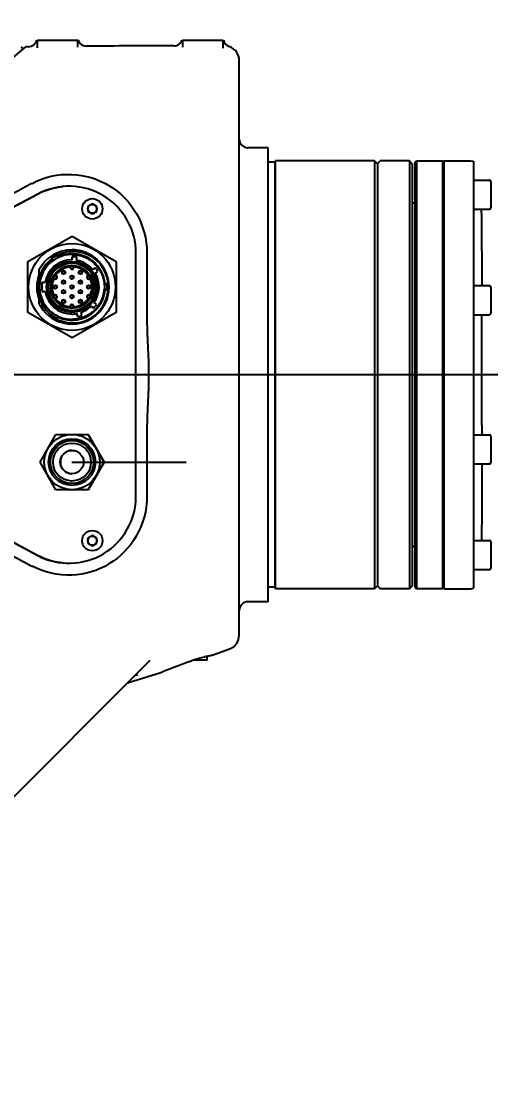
# Model space of a CAD drawing. Header units: millimetres. Extents: x 7426 to 8740, y 124 to 421.
# Drawn here: x 8503.76 to 8509.15, y 372.8 to 384.89 of the extents above; entities that cross this region are included whole.
import ezdxf

# ---------------------------------------------------------------- set-up
doc = ezdxf.new("R2010")
doc.units = ezdxf.units.MM
doc.linetypes.add('CENTER', pattern=[0.6, 0.375, -0.075, 0.075, -0.075])
for name, color, linetype in [('中心线', 7, 'Continuous'), ('外形图', 7, 'Continuous'), ('尺寸标注', 7, 'Continuous'), ('运动范围', 7, 'Continuous')]:
    doc.layers.add(name, color=color, linetype=linetype)
doc.styles.add('微软雅黑', font='msyh.ttc')
doc.dimstyles.new('尺寸标注_1_30比例', dxfattribs={"dimtxt": 2.1, "dimasz": 1.7, "dimexe": 0.5, "dimexo": 0.4, "dimgap": 0.5, "dimtad": 1, "dimdec": 1, "dimlfac": 30, "dimdsep": 46, "dimtxsty": '微软雅黑', "dimcen": 0.09, "dimadec": 0, "dimazin": 0, "dimtp": 0.01, "dimtm": 0.01, "dimtfac": 1, "dimtdec": 1, "dimtofl": 0, "dimtmove": 0, "dimatfit": 3, "dimfxl": 1, "dimtolj": 1, "dimarcsym": 0})

# ---------------------------------------------------------------- blocks, each defined once
blk = doc.blocks.new('*D1028')
at = {"layer": 'Defpoints', "color": 0}
for p in [(8499.514, 412.739), (8584.397, 412.739), (8500.046, 331.509)]:
    blk.add_point(p, dxfattribs=at)
at = {"layer": '尺寸标注', "color": 0, "lineweight": -2}
for p, q in [((8499.914, 412.739), (8584.897, 412.739)), ((8584.397, 333.209), (8584.397, 411.039)), ((8500.446, 331.509), (8584.897, 331.509))]:
    blk.add_line(p, q, dxfattribs=at)
at = {"layer": '尺寸标注', "color": 0}
for points in [[(8584.68, 411.039), (8584.114, 411.039), (8584.397, 412.739)], [(8584.114, 333.209), (8584.68, 333.209), (8584.397, 331.509)]]:
    blk.add_solid(points, dxfattribs=at)
at = {"layer": '尺寸标注', "color": 0, "insert": (8582.812, 372.124), "char_height": 2.1, "attachment_point": 5, "rotation": 90, "style": '微软雅黑'}
blk.add_mtext('\\A1;\\A1;2437', dxfattribs=at)
blk = doc.blocks.new('*D1029')
at = {"layer": 'Defpoints', "color": 0}
for p in [(8535.78, 390.911), (8535.78, 381.29), (8499.514, 379.233)]:
    blk.add_point(p, dxfattribs=at)
at = {"layer": '尺寸标注', "color": 0, "lineweight": -2}
for p, q in [((8499.514, 379.633), (8499.514, 391.411)), ((8535.78, 381.69), (8535.78, 391.411)), ((8501.214, 390.911), (8534.08, 390.911))]:
    blk.add_line(p, q, dxfattribs=at)
at = {"layer": '尺寸标注', "color": 0}
for points in [[(8501.214, 391.194), (8501.214, 390.627), (8499.514, 390.911)], [(8534.08, 390.627), (8534.08, 391.194), (8535.78, 390.911)]]:
    blk.add_solid(points, dxfattribs=at)
at = {"layer": '尺寸标注', "color": 0, "insert": (8517.647, 392.501), "char_height": 2.1, "attachment_point": 5, "style": '微软雅黑'}
blk.add_mtext('\\A1;\\A1;1088', dxfattribs=at)

msp = doc.modelspace()

# ---------------------------------------------------------------- linework, layer by layer
at = {"layer": '中心线', "linetype": 'CENTER', "ltscale": 50}
msp.add_line((8496.2136, 380.8444), (8542.9854, 380.8444), dxfattribs=at)
at = {"layer": '外形图', "linetype": 'Continuous'}
for p, q in [((8503.9471, 384.676), (8503.9471, 384.5865)), ((8503.9471, 384.676), (8504.4184, 384.676)), ((8504.4138, 384.5928), (8504.4138, 384.676)), ((8505.6138, 384.676), (8505.6138, 384.5958)), ((8505.6138, 384.676), (8506.0804, 384.676)), ((8506.0804, 384.582), (8506.0804, 384.676)), ((8496.433, 378.4028), (8503.8178, 384.5994)), ((8503.8484, 384.5999), (8503.8178, 384.5994)), ((8506.2638, 377.8597), (8506.2638, 384.4427)), ((8506.5971, 383.4427), (8506.3638, 383.4427)), ((8506.5971, 378.2427), (8506.5971, 383.4426)), ((8506.6708, 383.276), (8506.6804, 383.2927)), ((8506.6804, 378.3927), (8506.6804, 383.2927)), ((8507.8138, 383.2927), (8506.6804, 383.2927)), ((8507.8138, 383.2927), (8507.8138, 378.3927)), ((8507.8471, 383.2593), (8507.8138, 383.2927)), ((8508.6138, 383.276), (8508.5971, 383.2927)), ((8508.6138, 378.3927), (8508.6138, 383.2927)), ((8508.6138, 383.2927), (8508.9138, 383.2927)), ((8508.9138, 383.2927), (8508.9471, 383.287)), ((8506.6708, 383.276), (8506.5971, 383.276)), ((8506.6708, 383.276), (8506.6708, 378.4093)), ((8507.8471, 383.2593), (8507.8471, 378.426)), ((8508.9471, 383.287), (8508.9471, 378.3984)), ((8508.9471, 383.0727), (8509.1304, 383.0727)), ((8509.1471, 383.056), (8509.1471, 382.756)), ((8503.9541, 382.9116), (8501.3342, 381.5197)), ((8503.953, 382.908), (8501.3488, 381.5191)), ((8504.5804, 382.8004), (8504.5304, 382.7715)), ((8504.5304, 382.7715), (8504.5304, 382.7138)), ((8504.5304, 382.7138), (8504.5804, 382.6849)), ((8504.6304, 382.7715), (8504.5804, 382.8004)), ((8504.5804, 382.6849), (8504.6304, 382.7138)), ((8504.6304, 382.7138), (8504.6304, 382.7715)), ((8508.9471, 382.7393), (8509.1304, 382.7393)), ((8505.0804, 379.4508), (8505.0804, 382.2345)), ((8505.2054, 382.2389), (8505.2054, 381.5082)), ((8508.9471, 381.864), (8509.1304, 381.864)), ((8509.1471, 381.8473), (8509.1471, 381.5473)), ((8508.9471, 381.5307), (8509.1304, 381.5307)), ((8501.3342, 380.1656), (8503.9541, 378.7738)), ((8501.3488, 380.1662), (8503.953, 378.7773)), ((8505.2054, 380.1771), (8505.2054, 379.4464)), ((8508.9471, 380.1547), (8509.1304, 380.1547)), ((8509.1471, 380.138), (8509.1471, 379.838)), ((8508.9471, 379.8213), (8509.1304, 379.8213)), ((8504.5804, 379.0004), (8504.5304, 378.9715)), ((8504.5304, 378.9715), (8504.5304, 378.9138)), ((8504.6304, 378.9715), (8504.5804, 379.0004)), ((8504.6304, 378.9138), (8504.6304, 378.9715)), ((8508.9471, 378.946), (8509.1304, 378.946)), ((8503.3935, 378.915), (8503.888, 378.6518)), ((8504.5304, 378.9138), (8504.5804, 378.8849)), ((8504.5804, 378.8849), (8504.6304, 378.9138)), ((8509.1471, 378.9293), (8509.1471, 378.6293)), ((8508.9471, 378.6127), (8509.1304, 378.6127)), ((8506.6708, 378.4093), (8506.5971, 378.4093)), ((8506.6708, 378.4093), (8506.6804, 378.3927)), ((8507.8138, 378.3927), (8506.6804, 378.3927)), ((8507.8471, 378.426), (8507.8138, 378.3927)), ((8508.6138, 378.3927), (8508.9138, 378.3927)), ((8508.9138, 378.3927), (8508.9471, 378.3984)), ((8506.5971, 378.2427), (8506.3638, 378.2427)), ((8505.8971, 377.576), (8505.8971, 377.6187)), ((8505.9638, 377.6356), (8506.1534, 377.7028)), ((8503.0788, 375.4077), (8505.244, 377.573)), ((8505.8971, 377.576), (8505.7482, 377.576)), ((8504.9946, 377.3178), (8505.3638, 377.4338)), ((8505.091, 377.4055), (8505.1011, 377.409)), ((8505.101, 377.409), (8505.1008, 377.409)), ((8504.9866, 377.3155), (8504.9946, 377.3178))]:
    msp.add_line(p, q, dxfattribs=at)
at = {"layer": '外形图', "color": 7, "linetype": 'Continuous'}
for p, q in [((8507.8138, 383.2927), (8507.8138, 378.3927)), ((8507.8471, 383.2593), (8507.8138, 383.2927)), ((8507.8471, 383.2593), (8507.8804, 383.2927)), ((8508.2471, 383.2593), (8508.2138, 383.2927)), ((8508.2804, 383.276), (8508.2971, 383.2927)), ((8508.6138, 383.276), (8508.5971, 383.2927)), ((8507.8471, 383.2593), (8507.8471, 378.426)), ((8508.2804, 378.4093), (8508.2804, 383.276)), ((8503.843, 382.1399), (8504.3474, 382.4311)), ((8504.3474, 382.4311), (8504.8518, 382.1399)), ((8504.1635, 382.2149), (8504.1218, 382.1908)), ((8504.1466, 382.1954), (8504.1754, 382.2119)), ((8504.163, 382.2146), (8504.1635, 382.2149)), ((8504.1754, 382.2119), (8504.1898, 382.1869)), ((8504.3478, 382.2732), (8504.3473, 382.2732)), ((8503.843, 381.5574), (8503.843, 382.1399)), ((8504.118, 382.1788), (8504.1466, 382.1954)), ((8504.118, 382.1788), (8504.1324, 382.1538)), ((8504.1218, 382.1908), (8504.1213, 382.1905)), ((8504.1324, 382.1538), (8504.1611, 382.1704)), ((8504.1385, 382.1573), (8504.139, 382.1565)), ((8504.1827, 382.1829), (8504.1898, 382.1869)), ((8504.1837, 382.1834), (8504.1842, 382.1826)), ((8504.3474, 382.1594), (8504.3468, 382.1594)), ((8504.3472, 382.0861), (8504.3469, 382.0861)), ((8504.3501, 382.1942), (8504.3471, 382.1594)), ((8504.3474, 382.1594), (8504.3505, 382.1942)), ((8504.4004, 382.1548), (8504.4034, 382.1896)), ((8504.8519, 382.1399), (8504.8518, 382.1399)), ((8504.8518, 382.1399), (8504.8518, 381.5574)), ((8503.972, 381.9981), (8503.9719, 381.9977)), ((8503.9727, 381.9676), (8503.9729, 381.968)), ((8503.9727, 381.9132), (8503.9727, 381.9676)), ((8503.9728, 381.9996), (8503.9728, 382.0487)), ((8503.9728, 381.9969), (8503.9728, 381.9996)), ((8503.9728, 381.9676), (8503.9728, 381.9969)), ((8503.9729, 381.968), (8503.973, 381.9683)), ((8504.1562, 381.9757), (8504.1558, 381.9757)), ((8504.1561, 381.9803), (8504.1597, 381.9799)), ((8504.2513, 382.0309), (8504.2509, 382.0309)), ((8504.2509, 381.9975), (8504.2513, 381.9975)), ((8504.3469, 382.0527), (8504.3472, 382.0527)), ((8504.3472, 381.9757), (8504.3469, 381.9757)), ((8504.4432, 382.0309), (8504.4429, 382.0309)), ((8504.4429, 381.9975), (8504.4432, 381.9975)), ((8504.5382, 381.9803), (8504.5346, 381.9799)), ((8504.5383, 381.9757), (8504.538, 381.9757)), ((8504.6137, 382.0682), (8504.5851, 382.0481)), ((8504.5854, 382.0481), (8504.5851, 382.0481)), ((8504.5854, 382.0481), (8504.6138, 382.068)), ((8504.6157, 382.0043), (8504.6444, 382.0244)), ((8503.9727, 381.8486), (8503.9727, 381.9132)), ((8503.9727, 381.8447), (8503.9727, 381.8486)), ((8503.9727, 381.7841), (8503.9727, 381.8447)), ((8504.0053, 381.9021), (8504.0409, 381.9021)), ((8504.0746, 381.8656), (8504.0599, 381.8656)), ((8504.0746, 381.8486), (8504.0746, 381.8656)), ((8504.0746, 381.8316), (8504.0746, 381.8486)), ((8504.1558, 381.9423), (8504.1562, 381.9423)), ((8504.1562, 381.8653), (8504.1558, 381.8653)), ((8504.2513, 381.9205), (8504.2509, 381.9205)), ((8504.2509, 381.8871), (8504.2513, 381.8871)), ((8504.3469, 381.9423), (8504.3472, 381.9423)), ((8504.3472, 381.8653), (8504.3469, 381.8653)), ((8504.4432, 381.9205), (8504.4429, 381.9205)), ((8504.4429, 381.8871), (8504.4432, 381.8871)), ((8504.538, 381.9423), (8504.5383, 381.9423)), ((8504.5383, 381.8653), (8504.538, 381.8653)), ((8504.7184, 381.8747), (8504.7174, 381.8747)), ((8504.7184, 381.8738), (8504.7183, 381.8497)), ((8504.7183, 381.8476), (8504.7184, 381.8236)), ((8504.7473, 381.8817), (8504.7184, 381.8817)), ((8504.7184, 381.8817), (8504.7184, 381.8749)), ((8504.7184, 381.8749), (8504.7184, 381.8738)), ((8504.7473, 381.8817), (8504.7472, 381.8489)), ((8504.7472, 381.8489), (8504.7472, 381.8486)), ((8504.7472, 381.8486), (8504.7473, 381.8155)), ((8504.7557, 381.8486), (8504.7557, 381.8488)), ((8504.7557, 381.8486), (8504.7558, 381.824)), ((8504.7558, 381.8486), (8504.7558, 381.8733)), ((8503.9727, 381.7192), (8503.9727, 381.7841)), ((8503.9728, 381.7004), (8503.9727, 381.7192)), ((8504.0053, 381.7951), (8504.0409, 381.7951)), ((8504.0599, 381.8316), (8504.0746, 381.8316)), ((8504.1558, 381.8319), (8504.1562, 381.8319)), ((8504.1562, 381.7549), (8504.1558, 381.7549)), ((8504.1558, 381.7215), (8504.1562, 381.7215)), ((8504.1561, 381.717), (8504.1597, 381.7173)), ((8504.2513, 381.8101), (8504.2509, 381.8101)), ((8504.2509, 381.7767), (8504.2513, 381.7767)), ((8504.3469, 381.8319), (8504.3472, 381.8319)), ((8504.3472, 381.7549), (8504.3469, 381.7549)), ((8504.3469, 381.7215), (8504.3472, 381.7215)), ((8504.4432, 381.8101), (8504.4429, 381.8101)), ((8504.4429, 381.7767), (8504.4432, 381.7767)), ((8504.5382, 381.717), (8504.5346, 381.7173)), ((8504.538, 381.8319), (8504.5383, 381.8319)), ((8504.5383, 381.7549), (8504.538, 381.7549)), ((8504.538, 381.7215), (8504.5383, 381.7215)), ((8504.7184, 381.8225), (8504.7174, 381.8225)), ((8504.7184, 381.8236), (8504.7184, 381.8223)), ((8504.7184, 381.8223), (8504.7184, 381.8155)), ((8504.7473, 381.8155), (8504.7184, 381.8155)), ((8503.9728, 381.6977), (8503.9728, 381.7004)), ((8503.9728, 381.6656), (8503.9728, 381.6977)), ((8503.9728, 381.6485), (8503.9728, 381.6656)), ((8504.2513, 381.6997), (8504.2509, 381.6997)), ((8504.2509, 381.6664), (8504.2513, 381.6664)), ((8504.3472, 381.6445), (8504.3469, 381.6445)), ((8504.3469, 381.6112), (8504.3472, 381.6112)), ((8504.4432, 381.6997), (8504.4429, 381.6997)), ((8504.4429, 381.6664), (8504.4432, 381.6664)), ((8504.5668, 381.6291), (8504.5935, 381.6066)), ((8504.5671, 381.6291), (8504.5668, 381.6291)), ((8504.5937, 381.6068), (8504.5671, 381.6291)), ((8504.6279, 381.6476), (8504.6012, 381.6701)), ((8504.3474, 381.2662), (8503.843, 381.5574)), ((8504.1166, 381.5164), (8504.117, 381.5161)), ((8504.118, 381.5184), (8504.1324, 381.5434)), ((8504.1466, 381.5019), (8504.118, 381.5184)), ((8504.1211, 381.5068), (8504.1638, 381.4822)), ((8504.1394, 381.5394), (8504.1324, 381.5434)), ((8504.1385, 381.5399), (8504.139, 381.5408)), ((8504.1754, 381.4853), (8504.1466, 381.5019)), ((8504.1898, 381.5103), (8504.1611, 381.5269)), ((8504.1688, 381.5941), (8504.1691, 381.5938)), ((8504.1754, 381.4853), (8504.1898, 381.5103)), ((8504.1837, 381.5138), (8504.1842, 381.5147)), ((8504.8518, 381.5574), (8504.3474, 381.2662)), ((8504.4011, 381.5426), (8504.4101, 381.5089)), ((8504.4014, 381.5426), (8504.4011, 381.5426)), ((8504.4098, 381.5113), (8504.4014, 381.5426)), ((8504.41, 381.5105), (8504.4098, 381.5113)), ((8504.4105, 381.5089), (8504.41, 381.5105)), ((8504.4618, 381.5227), (8504.4527, 381.5565)), ((8504.2943, 381.4232), (8504.2943, 381.4274)), ((8504.4005, 381.4232), (8504.2943, 381.4232)), ((8504.4005, 381.4274), (8504.4005, 381.4232)), ((8504.4684, 381.4417), (8504.466, 381.4498)), ((8503.9806, 379.8427), (8504.1639, 380.1603)), ((8504.1639, 380.1603), (8504.5307, 380.1603)), ((8504.5307, 380.1603), (8504.7141, 379.8427)), ((8504.7143, 379.8427), (8504.5309, 380.1603)), ((8504.1639, 379.5251), (8503.9806, 379.8427)), ((8504.7141, 379.8427), (8504.5307, 379.5251)), ((8504.5309, 379.5251), (8504.7143, 379.8427)), ((8504.7141, 379.8427), (8504.7143, 379.8427)), ((8504.5307, 379.5251), (8504.1639, 379.5251)), ((8507.8471, 378.426), (8507.8138, 378.3927)), ((8507.8471, 378.426), (8507.8804, 378.3927)), ((8508.2471, 378.426), (8508.2138, 378.3927)), ((8508.2804, 378.4093), (8508.2971, 378.3927)), ((8508.5971, 378.3927), (8508.2971, 378.3927)), ((8508.6138, 378.4093), (8508.5971, 378.3927))]:
    msp.add_line(p, q, dxfattribs=at)
at = {"layer": '外形图', "ltscale": 10}
for p, q in [((8508.2138, 383.2927), (8507.8804, 383.2927)), ((8508.2138, 383.2927), (8508.2138, 378.3927)), ((8508.2971, 383.2927), (8508.5971, 383.2927)), ((8508.2971, 383.2927), (8508.2971, 378.3927)), ((8508.5971, 378.3927), (8508.5971, 383.2927)), ((8508.2471, 383.2593), (8508.2471, 378.426)), ((8508.2804, 382.8093), (8508.2471, 382.8093)), ((8508.2804, 378.876), (8508.2471, 378.876)), ((8508.2138, 378.3927), (8507.8804, 378.3927))]:
    msp.add_line(p, q, dxfattribs=at)
at = {"layer": '外形图'}
msp.add_line((8504.3471, 379.8427), (8505.655, 379.8427), dxfattribs=at)
at = {"layer": '外形图', "linetype": 'Continuous'}
for points in [[(8506.1534, 377.7028), (8506.1653, 377.7076), (8506.2041, 377.7318), (8506.2355, 377.7668), (8506.2563, 377.8105), (8506.2638, 377.8597)], [(8505.0489, 377.3778), (8505.0583, 377.3864), (8505.0692, 377.3943), (8505.0801, 377.4006), (8505.091, 377.4055)]]:
    msp.add_lwpolyline(points, dxfattribs=at)
for centre, radius in [((8504.5804, 382.7427), 0.1167), ((8504.5804, 382.7427), 0.05), ((8504.5804, 378.9427), 0.1167), ((8504.5804, 378.9427), 0.05)]:
    msp.add_circle(centre, radius, dxfattribs=at)
at = {"layer": '外形图', "color": 7, "linetype": 'Continuous'}
for centre, radius in [((8504.3474, 381.8486), 0.4976), ((8504.3471, 381.8486), 0.2921), ((8504.3471, 381.8486), 0.2722), ((8504.3471, 381.8486), 0.2458), ((8504.3469, 382.0694), 0.0167), ((8504.1558, 381.959), 0.0167), ((8504.2512, 382.0142), 0.0212), ((8504.2509, 382.0142), 0.0167), ((8504.3472, 381.959), 0.0212), ((8504.3469, 381.959), 0.0167), ((8504.4431, 382.0142), 0.0212), ((8504.4429, 382.0142), 0.0167), ((8504.538, 381.959), 0.0167), ((8504.1561, 381.8486), 0.0212), ((8504.1558, 381.8486), 0.0167), ((8504.2512, 381.9038), 0.0212), ((8504.2509, 381.9038), 0.0167), ((8504.3472, 381.8486), 0.0212), ((8504.3469, 381.8486), 0.0167), ((8504.4431, 381.9038), 0.0212), ((8504.4429, 381.9038), 0.0167), ((8504.5382, 381.8486), 0.0212), ((8504.538, 381.8486), 0.0167), ((8504.1558, 381.7382), 0.0167), ((8504.2512, 381.7934), 0.0212), ((8504.2509, 381.7934), 0.0167), ((8504.3472, 381.7382), 0.0212), ((8504.3469, 381.7382), 0.0167), ((8504.4431, 381.7934), 0.0212), ((8504.4429, 381.7934), 0.0167), ((8504.538, 381.7382), 0.0167), ((8504.2512, 381.683), 0.0212), ((8504.2509, 381.683), 0.0167), ((8504.3469, 381.6278), 0.0167), ((8504.4431, 381.683), 0.0212), ((8504.4429, 381.683), 0.0167), ((8504.3473, 379.8427), 0.3176), ((8504.3472, 379.8427), 0.2675), ((8504.3472, 379.8427), 0.2469), ((8504.3471, 379.8427), 0.2173), ((8504.3471, 379.8427), 0.1337)]:
    msp.add_circle(centre, radius, dxfattribs=at)
at = {"layer": '外形图', "linetype": 'Continuous'}
for centre, radius, start, end in [((8505.5148, 384.7081), 0.0985, 310.10623, 322.70639), ((8503.7642, 384.5762), 0.0167, 310.00151, 90.85102), ((8505.6635, 169.7076), 214.9016, 90.039895, 90.306365), ((8506.0969, 384.4425), 0.1669, 0.05115, 71.73452), ((8506.3638, 383.5427), 0.1, 180, 270), ((8509.1304, 383.056), 0.0167, 0, 90), ((9085.7554, -711.4527), 1239.5441, 117.9966401, 118.1338363), ((8504.3138, 382.2316), 0.7667, 95.22139, 118.07249), ((8504.3138, 382.2345), 0.7667, 0, 117.97947), ((8509.1304, 382.756), 0.0167, 270, 0), ((8509.1304, 381.8473), 0.0167, 0, 90), ((8509.1304, 381.5473), 0.0167, 270, 0), ((8627.528, 380.881), 118.4875, 180.018537, 180.351228), ((8509.1304, 380.138), 0.0167, 0, 90), ((8509.1304, 379.838), 0.0167, 270, 0), ((8504.3138, 379.4508), 0.7667, 242.02053, 0), ((8509.1304, 378.9293), 0.0167, 0, 90), ((8504.3138, 379.4538), 0.7667, 241.92751, 264.77861), ((8509.1304, 378.6293), 0.0167, 270, 0), ((8506.3638, 378.1427), 0.1, 90, 180), ((8506.7882, 374.2184), 3.5153, 104.64885, 107.01235), ((8506.8218, 374.1075), 3.6311, 107.18496, 107.71587), ((8506.8234, 374.1022), 3.6366, 107.00761, 107.18568)]:
    msp.add_arc(centre, radius, start, end, dxfattribs=at)
at = {"layer": '外形图', "color": 7, "linetype": 'Continuous'}
for centre, radius, start, end in [((8504.3473, 381.8486), 0.4246, 89.9999, 151.883), ((8504.168, 382.2077), 0.00849, 29.99997, 119.99997), ((8504.36, 381.8518), 0.4012, 91.19769, 117.10949), ((8504.3468, 381.8486), 0.3715, 90.00078, 115.9472), ((8504.3473, 381.8483), 0.4249, 84.39926, 89.93189), ((8504.3473, 381.8485), 0.4247, 80.38894, 84.39499), ((8504.3473, 381.8484), 0.4248, 75.94772, 80.38942), ((8504.3472, 381.8484), 0.4248, 71.29947, 75.94388), ((8504.3473, 381.8486), 0.4247, 67.50579, 71.29989), ((8504.3472, 381.8483), 0.4249, 62.34047, 67.502), ((8504.3473, 381.8486), 0.4246, 59.06433, 62.34063), ((8504.3471, 381.8483), 0.425, 53.48985, 59.06052), ((8504.3472, 381.8486), 0.3929, 139.49967, 162.26442), ((8504.3468, 381.8486), 0.3715, 124.02161, 235.97811), ((8504.3468, 381.8486), 0.3108, 90.0004, 170.08791), ((8504.3471, 381.8486), 0.3108, 124.93413, 170.08766), ((8504.3566, 381.8577), 0.3944, 126.72387, 141.38543), ((8504.3472, 381.8486), 0.2879, 269.99999, 178.52534), ((8504.1254, 382.1831), 0.00849, 119.99997, 209.99997), ((8504.347, 381.8482), 0.372, 117.03883, 124.01773), ((8504.3464, 381.8493), 0.3708, 116.73303, 117.03449), ((8504.3465, 381.8491), 0.371, 115.94649, 116.73296), ((8504.3471, 382.0695), 0.0212, 89.9806, 160.28476), ((8504.3471, 382.0694), 0.0213, 19.87815, 89.9817), ((8504.3472, 381.8486), 0.2722, 270, 90), ((8504.3472, 382.0694), 0.0167, 270.00107, 89.99893), ((8504.3467, 381.8481), 0.3461, 80.56776, 89.43223), ((8504.3467, 381.8486), 0.3108, 39.93799, 80.06196), ((8504.3472, 381.8486), 0.4161, 286.5852, 37.41483), ((8504.3474, 381.8487), 0.4245, 50.62212, 53.48969), ((8504.347, 381.8483), 0.4251, 43.81536, 50.61737), ((8504.3476, 381.8489), 0.4242, 42.16809, 43.81349), ((8504.3473, 381.8486), 0.4246, 0.00223, 42.1675), ((8504.3505, 381.843), 0.417, 22.43911, 38.30488), ((8504.3474, 381.8486), 0.404, 158.34986, 201.97137), ((8504.3476, 381.8485), 0.4043, 157.96298, 158.29449), ((8504.1561, 381.959), 0.0212, 180.04117, 80.14768), ((8504.1562, 381.959), 0.0167, 270.00107, 89.99893), ((8504.3472, 381.8486), 0.2289, 95.00903, 144.98496), ((8504.2513, 382.0142), 0.0167, 270.00107, 89.99893), ((8504.3472, 382.0694), 0.0212, 180.00361, 359.99602), ((8504.3472, 381.959), 0.0167, 270.00107, 89.99893), ((8504.3472, 381.8486), 0.2289, 35.01561, 84.9917), ((8504.347, 382.0694), 0.0214, 0.07343, 19.73431), ((8504.4432, 382.0142), 0.0167, 270.00107, 89.99893), ((8504.5382, 381.959), 0.0212, 99.86502, 0.05511), ((8504.5383, 381.959), 0.0167, 324.00174, 89.99801), ((8504.3467, 381.8486), 0.3108, 324.93752, 30.06255), ((8504.3463, 381.8483), 0.3461, 30.56774, 39.4322), ((8504.3489, 381.8423), 0.4187, 15.69208, 22.43852), ((8504.3467, 381.8486), 0.3456, 171.09517, 188.90483), ((8504.3476, 381.8486), 0.3461, 171.10204, 179.99329), ((8504.3476, 381.8487), 0.3461, 180.00671, 188.89796), ((8504.3464, 381.8486), 0.2871, 178.52072, 179.99955), ((8504.3475, 381.8487), 0.2882, 180.00558, 189.48877), ((8504.3472, 381.8486), 0.2288, 154.97659, 205.02341), ((8504.1562, 381.8486), 0.0167, 270.00107, 89.99893), ((8504.2513, 381.9038), 0.0167, 270.00107, 89.99893), ((8504.3472, 381.8486), 0.0167, 270.00107, 89.99893), ((8504.4432, 381.9038), 0.0167, 270.00107, 89.99893), ((8504.5383, 381.959), 0.0167, 269.99944, 321.49506), ((8504.5383, 381.8486), 0.0167, 270.00107, 89.99893), ((8504.5384, 381.959), 0.0166, 321.47463, 323.99493), ((8504.3472, 381.8486), 0.2288, 334.97659, 25.02341), ((8504.3465, 381.8486), 0.3722, 4.10043, 5.09877), ((8504.3473, 381.8486), 0.4246, 331.0618, 359.26711), ((8504.3487, 381.8423), 0.4189, 15.25934, 15.6918), ((8504.3485, 381.8486), 0.4234, 359.26467, 0.00141), ((8504.3468, 381.8486), 0.3108, 189.91209, 269.99957), ((8504.3471, 381.8486), 0.3108, 189.91238, 234.98654), ((8504.3472, 381.8486), 0.2879, 189.49437, 265.30978), ((8504.1561, 381.7382), 0.0212, 279.86505, 179.95935), ((8504.1562, 381.7382), 0.0167, 270.00107, 89.99893), ((8504.3472, 381.8486), 0.2289, 215.01561, 264.99171), ((8504.2513, 381.7934), 0.0167, 270.00107, 89.99893), ((8504.3472, 381.7382), 0.0167, 270.00107, 89.99893), ((8504.3472, 381.8486), 0.2289, 275.00903, 324.98496), ((8504.4432, 381.7934), 0.0167, 270.00107, 89.99893), ((8504.5382, 381.7383), 0.0212, 359.94531, 260.14769), ((8504.5383, 381.7382), 0.0167, 38.50494, 90.00056), ((8504.5383, 381.7382), 0.0167, 270.00199, 35.99826), ((8504.5384, 381.7383), 0.0166, 36.00507, 38.52537), ((8504.3465, 381.8487), 0.3723, 354.89885, 355.89954), ((8504.347, 381.8485), 0.4243, 208.11579, 211.33463), ((8504.3472, 381.8486), 0.4246, 211.33052, 262.84027), ((8504.2513, 381.683), 0.0167, 270.00107, 89.99893), ((8504.3472, 381.6278), 0.0212, 0.00362, 179.99602), ((8504.3473, 381.6279), 0.0214, 180.07343, 199.73431), ((8504.3471, 381.6278), 0.0212, 199.73684, 270.01928), ((8504.3471, 381.6279), 0.0213, 270.01809, 340.1435), ((8504.3472, 381.6278), 0.0167, 270.00107, 89.99893), ((8504.4432, 381.683), 0.0167, 270.00107, 89.99893), ((8504.3468, 381.8486), 0.3108, 289.93691, 315.06315), ((8504.3464, 381.849), 0.3461, 315.5678, 324.43226), ((8504.3471, 381.8488), 0.4249, 322.58172, 324.09435), ((8504.344, 381.8429), 0.4237, 323.46399, 324.76696), ((8504.3432, 381.8435), 0.4247, 324.76796, 331.32658), ((8504.3471, 381.8487), 0.4248, 324.09784, 330.5271), ((8504.3449, 381.8425), 0.4228, 331.3307, 331.92667), ((8504.347, 381.8488), 0.4249, 330.52878, 331.0616), ((8504.1254, 381.5142), 0.00849, 150.00003, 240.00003), ((8504.347, 381.849), 0.372, 235.98167, 242.78116), ((8504.168, 381.4896), 0.00849, 240.00003, 330.00003), ((8504.3587, 381.8425), 0.4062, 242.63519, 242.85768), ((8504.3464, 381.848), 0.3708, 242.78527, 243.08941), ((8504.3465, 381.8482), 0.3711, 243.08951, 244.05443), ((8504.3468, 381.8486), 0.3715, 244.0535, 269.99928), ((8504.3472, 381.8487), 0.288, 265.31198, 270.00051), ((8504.3467, 381.8488), 0.311, 270.00352, 280.05939), ((8504.3466, 381.8491), 0.3461, 280.56778, 289.43225), ((8504.3472, 381.8486), 0.4246, 286.58535, 322.58448), ((8504.3475, 381.8485), 0.4243, 319.73153, 322.58483), ((8504.3473, 381.8492), 0.4251, 262.84408, 269.99474), ((8504.3472, 381.8489), 0.4249, 270.00177, 275.63189), ((8504.3473, 381.8483), 0.4243, 275.63425, 279.66899), ((8504.3471, 381.8494), 0.4254, 279.67022, 284.33977), ((8504.3474, 381.848), 0.424, 284.34016, 286.58444), ((8504.3478, 379.8427), 0.1337, 90.30369, 269.69633)]:
    msp.add_arc(centre, radius, start, end, dxfattribs=at)
at = {"layer": '外形图', "linetype": 'Continuous'}
for points in [[(8503.8484, 384.5999), (8503.8699, 384.6001), (8503.8923, 384.6081), (8503.9091, 384.6214)], [(8503.9091, 384.6214), (8503.9175, 384.628), (8503.9249, 384.6361), (8503.9307, 384.645)], [(8503.9307, 384.645), (8503.9369, 384.6545), (8503.9415, 384.6651), (8503.9442, 384.676)], [(8504.4184, 384.676), (8504.4208, 384.6682), (8504.4243, 384.6607), (8504.4286, 384.6538)], [(8504.4286, 384.6538), (8504.4329, 384.6468), (8504.4381, 384.6402), (8504.444, 384.6344)], [(8504.444, 384.6344), (8504.4621, 384.6168), (8504.4891, 384.6059), (8504.5144, 384.6061)], [(8505.5139, 384.6091), (8505.5367, 384.6091), (8505.5608, 384.618), (8505.5783, 384.6327)], [(8505.5932, 384.6484), (8505.5995, 384.6567), (8505.6047, 384.6661), (8505.6081, 384.676)], [(8506.0824, 384.676), (8506.0891, 384.6432), (8506.1174, 384.6115), (8506.1492, 384.601)]]:
    msp.add_open_spline(points, degree=3, dxfattribs=at)
for points, knots in [([(8503.8889, 383.0339), (8504.0267, 383.1071), (8504.3401, 383.1788), (8504.7911, 383.0418), (8505.1222, 382.7061), (8505.2054, 382.3953), (8505.2054, 382.2389)], [0, 0, 0, 0, 0.25624, 0.4996253, 0.7432678, 1, 1, 1, 1]), ([(8509.0375, 382.7437), (8509.0383, 382.6965), (8509.0424, 382.4036), (8509.0427, 382.1106), (8509.0425, 381.8649)], [0, 0, 0, 0, 0.1611242, 1, 1, 1, 1]), ([(8505.2054, 381.5082), (8505.2054, 381.2863), (8505.2454, 380.8427), (8505.2054, 380.3991), (8505.2054, 380.1771)], [0, 0, 0, 0, 0.5000004, 1, 1, 1, 1]), ([(8509.0419, 381.5307), (8509.0417, 381.4749), (8509.0411, 381.2456), (8509.0406, 381.0162), (8509.0406, 380.8427)], [0, 0, 0, 0, 0.2431582, 1, 1, 1, 1]), ([(8509.0443, 379.8205), (8509.0447, 379.7236), (8509.0455, 379.4307), (8509.0432, 379.1377), (8509.0382, 378.9417)], [0, 0, 0, 0, 0.3306983, 1, 1, 1, 1]), ([(8505.2054, 379.4464), (8505.2054, 379.29), (8505.1221, 378.9791), (8504.7907, 378.6433), (8504.3394, 378.5065), (8504.0259, 378.5785), (8503.888, 378.6519)], [0, 0, 0, 0, 0.2567173, 0.5003465, 0.7437295, 1, 1, 1, 1]), ([(8505.8992, 377.6194), (8505.9084, 377.6218), (8505.9297, 377.6277), (8505.9517, 377.6314), (8505.9638, 377.6356)], [0, 0, 0, 0, 0.426203, 1, 1, 1, 1]), ([(8505.3638, 377.4339), (8505.3741, 377.4382), (8505.4896, 377.4879), (8505.6078, 377.5316), (8505.7168, 377.5664)], [0, 0, 0, 0, 0.0891872, 1, 1, 1, 1])]:
    msp.add_open_spline(points, degree=3, knots=knots, dxfattribs=at)
at = {"layer": '外形图', "color": 7, "linetype": 'Continuous'}
for points, knots in [([(8504.7258, 381.8818), (8504.7245, 381.897), (8504.72, 381.9271), (8504.7039, 381.9858), (8504.6707, 382.0549), (8504.6124, 382.1259), (8504.5389, 382.181), (8504.4544, 382.217), (8504.3637, 382.2319), (8504.2722, 382.2249), (8504.2139, 382.2058), (8504.1864, 382.1929)], [0, 0, 0, 0, 0.0626127, 0.1252077, 0.250178, 0.375149, 0.5001205, 0.625091, 0.750061, 0.8750304, 1, 1, 1, 1]), ([(8504.3468, 382.2201), (8504.371, 382.2201), (8504.4197, 382.2154), (8504.4898, 382.1941), (8504.5545, 382.1595), (8504.6111, 382.113), (8504.6576, 382.0564), (8504.6922, 381.9917), (8504.7135, 381.9216), (8504.7183, 381.8729), (8504.7183, 381.8486)], [0, 0, 0, 0, 0.1249997, 0.2499992, 0.3749988, 0.4999988, 0.6249989, 0.7499986, 0.8749942, 1, 1, 1, 1]), ([(8504.3472, 382.2201), (8504.3701, 382.2201), (8504.4161, 382.2159), (8504.4825, 382.1969), (8504.5443, 382.1661), (8504.5994, 382.1243), (8504.6459, 382.0732), (8504.6821, 382.0143), (8504.7069, 381.9498), (8504.7152, 381.9045), (8504.7173, 381.8816)], [0, 0, 0, 0, 0.1249978, 0.2499957, 0.3749935, 0.4999913, 0.6249893, 0.7499875, 0.8749822, 1, 1, 1, 1]), ([(8504.6777, 382.1014), (8504.6582, 382.1254), (8504.6135, 382.1692), (8504.5336, 382.218), (8504.4448, 382.2477), (8504.3825, 382.2536), (8504.3516, 382.2529)], [0, 0, 0, 0, 0.2500138, 0.5000085, 0.7500039, 1, 1, 1, 1]), ([(8504.129, 382.1597), (8504.1086, 382.1454), (8504.0705, 382.1127), (8504.0242, 382.0534), (8503.9903, 381.9862), (8503.977, 381.9377), (8503.9727, 381.9132)], [0, 0, 0, 0, 0.2499993, 0.4999968, 0.7499908, 1, 1, 1, 1]), ([(8504.1349, 381.959), (8504.1349, 381.9619), (8504.1361, 381.9678), (8504.1412, 381.975), (8504.1484, 381.9793), (8504.1536, 381.9803), (8504.1561, 381.9803)], [0, 0, 0, 0, 0.260523, 0.5299606, 0.7783679, 1, 1, 1, 1]), ([(8504.5594, 381.959), (8504.5594, 381.9619), (8504.5582, 381.9678), (8504.5531, 381.975), (8504.5459, 381.9793), (8504.5407, 381.9803), (8504.5382, 381.9803)], [0, 0, 0, 0, 0.260765, 0.5303639, 0.778674, 1, 1, 1, 1]), ([(8504.7183, 381.8486), (8504.7183, 381.8244), (8504.7135, 381.7757), (8504.6922, 381.7055), (8504.6576, 381.6409), (8504.6111, 381.5842), (8504.5545, 381.5377), (8504.4898, 381.5032), (8504.4197, 381.4819), (8504.371, 381.4771), (8504.3468, 381.4771)], [0, 0, 0, 0, 0.1250035, 0.2499982, 0.374998, 0.499999, 0.6250002, 0.7500008, 0.8750007, 1, 1, 1, 1]), ([(8504.7529, 381.9525), (8504.7598, 381.927), (8504.7689, 381.8744), (8504.7675, 381.7944), (8504.751, 381.7162), (8504.7304, 381.6669), (8504.7179, 381.6436)], [0, 0, 0, 0, 0.2499992, 0.4999995, 0.7500018, 1, 1, 1, 1]), ([(8504.7473, 381.8817), (8504.7486, 381.8817), (8504.7513, 381.8811), (8504.7544, 381.8785), (8504.7557, 381.8755), (8504.7558, 381.8733), (8504.7558, 381.872), (8504.7558, 381.8705), (8504.7558, 381.8684), (8504.7558, 381.8669), (8504.7558, 381.866)], [0, 0, 0, 0, 0.1929029, 0.3855457, 0.5778573, 0.6545045, 0.6996491, 0.7729814, 0.8738878, 1, 1, 1, 1]), ([(8503.9727, 381.7841), (8503.977, 381.7595), (8503.9903, 381.7111), (8504.0242, 381.6439), (8504.0705, 381.5846), (8504.1086, 381.5518), (8504.129, 381.5375)], [0, 0, 0, 0, 0.250007, 0.4999989, 0.7499982, 1, 1, 1, 1]), ([(8503.9727, 381.7192), (8503.979, 381.6991), (8503.9946, 381.6598), (8504.0272, 381.6054), (8504.0678, 381.5567), (8504.0997, 381.5289), (8504.1166, 381.5164)], [0, 0, 0, 0, 0.2499958, 0.4999922, 0.7499986, 1, 1, 1, 1]), ([(8504.1349, 381.7382), (8504.1349, 381.7354), (8504.1361, 381.7294), (8504.1412, 381.7222), (8504.1484, 381.7179), (8504.1536, 381.717), (8504.1561, 381.717)], [0, 0, 0, 0, 0.2605238, 0.5299622, 0.7783699, 1, 1, 1, 1]), ([(8504.1864, 381.5043), (8504.2139, 381.4915), (8504.2722, 381.4724), (8504.3637, 381.4653), (8504.4544, 381.4802), (8504.5389, 381.5163), (8504.6124, 381.5713), (8504.6611, 381.6306), (8504.6906, 381.6838), (8504.7079, 381.7261), (8504.72, 381.7701), (8504.7245, 381.8003), (8504.7258, 381.8154)], [0, 0, 0, 0, 0.1249432, 0.2498856, 0.3748276, 0.4997692, 0.6247113, 0.7496535, 0.8122367, 0.8748208, 0.9374024, 1, 1, 1, 1]), ([(8504.3472, 381.4771), (8504.3701, 381.4771), (8504.4161, 381.4814), (8504.4825, 381.5003), (8504.5443, 381.5312), (8504.5994, 381.5729), (8504.6459, 381.6241), (8504.6821, 381.6829), (8504.7069, 381.7474), (8504.7152, 381.7928), (8504.7173, 381.8156)], [0, 0, 0, 0, 0.124998, 0.2499961, 0.3749941, 0.4999922, 0.6249903, 0.7499886, 0.8749843, 1, 1, 1, 1]), ([(8504.5594, 381.7382), (8504.5594, 381.7354), (8504.5582, 381.7294), (8504.5531, 381.7222), (8504.5459, 381.7179), (8504.5407, 381.717), (8504.5382, 381.717)], [0, 0, 0, 0, 0.2607642, 0.5303622, 0.7786721, 1, 1, 1, 1]), ([(8504.7558, 381.8319), (8504.7558, 381.831), (8504.7558, 381.8293), (8504.7558, 381.8271), (8504.7558, 381.8255), (8504.7558, 381.8242), (8504.7557, 381.822), (8504.7545, 381.819), (8504.7514, 381.8162), (8504.7486, 381.8155), (8504.7473, 381.8155)], [0, 0, 0, 0, 0.1309401, 0.2366112, 0.3143167, 0.3629183, 0.4245277, 0.6158362, 0.8078109, 1, 1, 1, 1]), ([(8504.1734, 381.4811), (8504.1957, 381.4697), (8504.2425, 381.4509), (8504.3166, 381.4361), (8504.3921, 381.435), (8504.4418, 381.4434), (8504.466, 381.4498)], [0, 0, 0, 0, 0.2499967, 0.4999961, 0.7499873, 1, 1, 1, 1])]:
    msp.add_open_spline(points, degree=3, knots=knots, dxfattribs=at)
for points in [[(8504.3272, 382.0766), (8504.3264, 382.0743), (8504.3259, 382.0719), (8504.3259, 382.0694)], [(8504.3671, 381.6206), (8504.368, 381.6229), (8504.3684, 381.6254), (8504.3684, 381.6278)]]:
    msp.add_open_spline(points, degree=3, dxfattribs=at)
at = {"layer": '运动范围'}
for centre, radius, start, end in [((8499.5138, 348.176), 64.5631, 295, 170), ((8471.9391, 353.0382), 36.5631, 12.00224, 93.00059)]:
    msp.add_arc(centre, radius, start, end, dxfattribs=at)

# ---------------------------------------------------------------- dimensions: what is measured, and where the dimension line sits
at = {"layer": '尺寸标注'}
dim = msp.add_linear_dim(base=(8584.3971, 412.7391), p1=(8500.0461, 331.5093), p2=(8499.5138, 412.7391), angle=90, text='\\A1;2437', dimstyle='尺寸标注_1_30比例', dxfattribs=at)
dim.commit()
dim.dimension.update_dxf_attribs({"geometry": '*D1028', "text_midpoint": (8582.8118, 372.1242)})
dim = msp.add_linear_dim(base=(8535.7804, 390.9108), p1=(8499.5138, 379.233), p2=(8535.7804, 381.2902), text='\\A1;1088', dimstyle='尺寸标注_1_30比例', dxfattribs=at)
dim.commit()
dim.dimension.update_dxf_attribs({"geometry": '*D1029', "text_midpoint": (8517.6471, 392.5014)})

doc.saveas('drawing.dxf')
